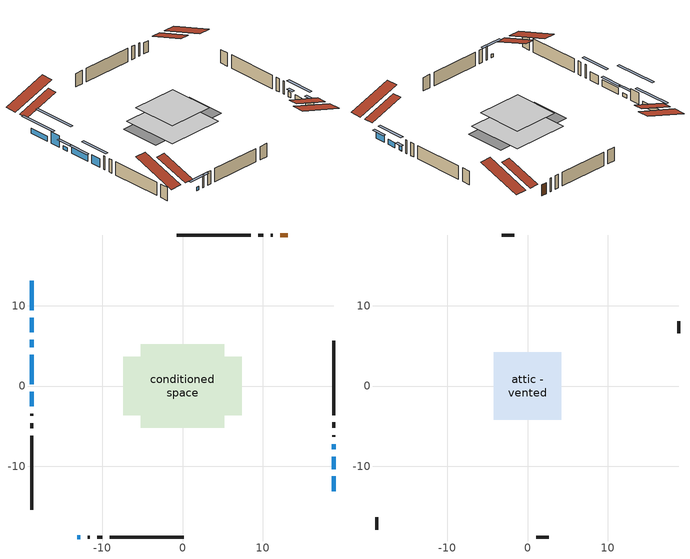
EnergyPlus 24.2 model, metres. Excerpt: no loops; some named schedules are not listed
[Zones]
conditioned space
 floor adiabatic (AdiabaticFloorConstruction): -5.17,-5.17 -5.17,5.17 5.17,5.17 5.17,-5.17 z0
 floor foundation (Slab1 construction): -7.37,-3.62 -7.37,3.62 7.37,3.62 7.37,-3.62 z0
 wall outside (AdiabaticWallConstruction 1): 13.08,18.78 12.14,18.78 z0:2.03
 wall outside (AdiabaticWallConstruction): -18.78,13.08 -18.78,9.43 z0:0.91; -18.78,8.5 -18.78,6.67 z0:2.08; -13.09,-18.78 -12.7,-18.78 / -18.78,5.74 -18.78,4.82 z0:0.61; 18.78,-13.08 18.78,-11.25 / -18.78,3.9 -18.78,0.24 z0:1.22; 18.78,-10.33 18.78,-8.8 / 18.78,-7.87 18.78,-7.26 z0:0.92; -18.78,-0.69 -18.78,-2.52 z0:1.52
 wall outside (Wall1 construction): 11.21,18.78 10.98,18.78 / -11.77,-18.78 -11.54,-18.78 / -18.78,-3.45 -18.78,-3.68 / 18.78,-6.33 18.78,-6.1 z0:2.44
 wall outside (Wall2 construction): 10.05,18.78 9.41,18.78 / -10.61,-18.78 -9.98,-18.78 / -18.78,-4.61 -18.78,-5.25 / 18.78,-5.17 18.78,-4.54 z0:2.44
 wall outside (Wall3 construction): 8.48,18.78 -0.74,18.78 / -9.05,-18.78 0.18,-18.78 / -18.78,-6.17 -18.78,-15.4 / 18.78,-3.61 18.78,5.62 z0:2.44
 window (WindowConstruction): -18.78,13.08 -18.78,9.43 z0:0.91
 window (WindowConstruction 7): -18.78,8.5 -18.78,6.67 z0:2.08
 window (WindowConstruction 8): -13.08,-18.78 -12.7,-18.78 z0:0.61
 window (WindowConstruction 1): -18.78,5.74 -18.78,4.82 z0:0.61
 window (WindowConstruction 2): 18.78,-13.08 18.78,-11.25 z0:1.22
 window (WindowConstruction 3): 18.78,-10.33 18.78,-8.8 z0:0.91
 window (WindowConstruction 4): 18.78,-7.87 18.78,-7.26 z0:0.91
 window (WindowConstruction 5): -18.78,3.9 -18.78,0.24 z0:1.22
 window (WindowConstruction 6): -18.78,-0.69 -18.78,-2.52 z0:1.52
 door (Door): 13.08,18.78 12.14,18.78 z0:2.03
 ceiling adiabatic (AdiabaticFloorConstruction): 5.17,-5.17 5.17,5.17 -5.17,5.17 -5.17,-5.17 z0
 roof outside (Roof2 construction): 14.01,18.78,2.44 14.01,12.33,4.59 15.71,12.33,4.59 15.71,18.78,2.44; -14.01,-18.78,2.44 -14.01,-12.33,4.59 -15.71,-12.33,4.59 -15.71,-18.78,2.44; -18.78,14.01,2.44 -12.33,14.01,4.59 -12.33,15.71,4.59 -18.78,15.71,2.44; 18.78,-14.01,2.44 12.33,-14.01,4.59 12.33,-15.71,4.59 18.78,-15.71,2.44
attic - vented
 floor to conditioned space (Floor1 construction Reversed): -4.17,-4.17 -4.17,4.17 4.17,4.17 4.17,-4.17 z2.44
 wall outside (Wall4 construction): -1.67,18.78 -3.19,18.78 / 1.1,-18.78 2.63,-18.78 / -18.78,-16.33 -18.78,-17.85 / 18.78,6.54 18.78,8.07 z0:2.44
 roof outside (Roof1 construction): 16.64,18.78,2.44 16.64,10.66,5.15 18.78,10.66,5.15 18.78,18.78,2.44; -16.64,-18.78,2.44 -16.64,-10.66,5.15 -18.78,-10.66,5.15 -18.78,-18.78,2.44; -18.78,16.64,2.44 -10.66,16.64,5.15 -10.66,18.78,5.15 -18.78,18.78,2.44; 18.78,-16.64,2.44 10.66,-16.64,5.15 10.66,-18.78,5.15 18.78,-18.78,2.44
shading: -18.78,7.75 -18.78,14.76 -19.24,14.76 -19.24,7.75 z2.59; -18.78,3.62 -18.78,11.55 -19.24,11.55 -19.24,3.62 z5.13; -10.87,-18.78 -14.91,-18.78 -14.91,-19.24 -10.87,-19.24 z2.44; -18.78,3.91 -18.78,6.65 -19.24,6.65 -19.24,3.91 z1.52; 18.78,-10.96 18.78,-13.38 19.24,-13.38 19.24,-10.96 z1.52; 18.78,-6.97 18.78,-12.15 19.24,-12.15 19.24,-6.97 z2.74; 18.78,-6.96 18.78,-8.17 19.24,-8.17 19.24,-6.96 z1.21; -18.78,-0.06 -18.78,4.19 -19.24,4.19 -19.24,-0.06 z1.52; -18.78,-4.35 -18.78,1.14 -19.24,1.14 -19.24,-4.35 z3.35
[Building]
Building 1: Terrain=Suburbs
[Site:Location]
Victoria Intl AP_BC: Latitude {deg}=48.65; Longitude {deg}=-123.43; Time Zone {hr}=-8; Elevation {m}=20; Keep Site Location Information=Yes
[Site:GroundTemperature:Shallow]
8.05499, 7.06759, 6.98852, 7.45709, 9.33813, 11.2104, 12.8336, 13.8618, 13.9492, 13.1129, 11.5311, 9.71625
[Site:WaterMainsTemperature]
Calculation Method=Schedule; Temperature Schedule=mains temperature schedule
[Material] Roughness=Rough; Thermal Absorptance=0.9
Name | Thickness {m} | Conductivity {W/m-K} | Density {kg/m3} | Specific Heat {J/kg-K} | Solar Absorptance | Visible Absorptance
asphalt or fiberglass shingles | 0.00635 | 0.162714 | 1121.4 | 1465.45 | 0.4 | 0.4
ceiling loosefill ins | 0.169333 | 0.0480833 | 16.02 | 1046.75 | 0.7 | 0.7
ceiling stud and cavity | 0.1397 | 0.133116 | 65.682 | 1177.47 | 0.7 | 0.7
concrete 4.0 in. | 0.1016 | 1.803125 | 2242.8 | 837.4 | 0.7 | 0.7
door material | 0.04445 | 0.053851 | 512.64 | 1214.23 | 0.7 | 0.7
floor covering | 0.0127 | 0.0433444 | 54.468 | 1339.84 | 0.6 | 0.6
floor rigid ins; wall rigid ins 1 | 0.512978 | 0.029427 | 32.04 | 1214.23 | 0.7 | 0.7
floor stud and cavity | 0.1397 | 1.75129 | 37.0049 | 1207.88 | 0.7 | 0.7
furniture material conditioned space 1 | 0.1524 | 0.115458 | 640.8 | 1214.23 | 0.6 | 0.6
gypsum board | 0.0127 | 0.160291 | 801 | 837.4 | 0.6 | 0.6
osb sheathing 0.5 in. | 0.0127 | 0.115458 | 512.64 | 1214.23 | 0.7 | 0.7
osb sheathing 0.75 in. | 0.01905 | 0.115458 | 512.64 | 1214.23 | 0.7 | 0.7
roof rigid ins | 0.103632 | 0.029427 | 32.04 | 1214.23 | 0.7 | 0.7
roof stud and cavity | 0.2032 | 0.527462 | 78.34581 | 1123.46 | 0.7 | 0.7
wall rigid ins | 0.051816 | 0.029427 | 32.04 | 1214.23 | 0.7 | 0.7
wall stud and cavity | 0.1397 | 0.34952 | 139.0536 | 1170.24 | 0.7 | 0.7
wall stud and cavity 1 | 0.1397 | 0.727935 | 139.0536 | 1170.24 | 0.7 | 0.7
wall stud and cavity 2 | 0.1397 | 0.214432 | 139.0536 | 1170.24 | 0.7 | 0.7
wall stud and cavity 3 | 0.0889 | 6.1454 | 50.32683 | 1063.81 | 0.6 | 0.6
wall stud and cavity 4 | 0.0889 | 0.380278 | 52.3479 | 1209.89 | 0.7 | 0.7
wall stud and cavity 5 | 0.0889 | 0.391764 | 83.0341 | 1211.67 | 0.7 | 0.7
wood siding | 0.0254 | 0.102417 | 544.68 | 1172.36 | 0.4 | 0.4
wood siding 1 | 0.00254 | 0.102417 | 544.68 | 1172.36 | 0.4 | 0.4
wood siding 2; wood siding 3 | 0.0254 | 0.102417 | 544.68 | 1172.36 | 0.7 | 0.7
[WindowMaterial:SimpleGlazingSystem]
Name | U-Factor {W/m2-K} | Solar Heat Gain Coefficient
WindowMaterial | 1.890774 | 0.62
WindowMaterial 1 | 1.967427 | 0.57
WindowMaterial 2 | 1.99525 | 0.56
WindowMaterial 3 | 2.049758 | 0.53
WindowMaterial 4 | 2.76859 | 0.5
WindowMaterial 5 | 1.89872 | 0.62
WindowMaterial 6 | 2.038402 | 0.56
WindowMaterial 7 | 2.34331 | 0.31
[Construction]
AdiabaticFloorConstruction: floor stud and cavity, floor rigid ins, osb sheathing 0.75 in., floor covering
AdiabaticWallConstruction: wood siding 2, wall rigid ins 1, wall stud and cavity 4, gypsum board
AdiabaticWallConstruction 1: wood siding 3, wall rigid ins 1, wall stud and cavity 4, gypsum board
Door: door material
Floor1 construction Reversed: gypsum board, ceiling stud and cavity, ceiling loosefill ins
furniture construction conditioned space 1: furniture material conditioned space 1
PartitionWallConstruction: gypsum board, wall stud and cavity 5, gypsum board
Roof1 construction: asphalt or fiberglass shingles
Roof2 construction: asphalt or fiberglass shingles, roof rigid ins, osb sheathing 0.75 in., roof stud and cavity, gypsum board
Slab1 construction: concrete 4.0 in.
Wall1 construction: wood siding, wall rigid ins, osb sheathing 0.5 in., wall stud and cavity, gypsum board
Wall2 construction: wood siding, wall rigid ins, osb sheathing 0.5 in., wall stud and cavity 1, gypsum board
Wall3 construction: wood siding, wall rigid ins, osb sheathing 0.5 in., wall stud and cavity 2, gypsum board
Wall4 construction: wood siding 1, wall stud and cavity 3
WindowConstruction: WindowMaterial
WindowConstruction 1: WindowMaterial 1
WindowConstruction 2; WindowConstruction 5: WindowMaterial 2
WindowConstruction 3: WindowMaterial 3
WindowConstruction 4: WindowMaterial 4
WindowConstruction 6: WindowMaterial 5
WindowConstruction 7: WindowMaterial 6
WindowConstruction 8: WindowMaterial 7
[Zone] Multiplier=1; Part of Total Floor Area=Yes
Name | Volume {m3}
attic - vented | 30.5633
conditioned space | 299.9
[Space]
Name | Zone | Volume {m3}
attic - vented 1 | attic - vented | 30.5633
conditioned space 1 | conditioned space | 299.9
[ZoneInfiltration:EffectiveLeakageArea]
infil attic - vented 1: Zone or Space=attic - vented 1; Schedule=Always On Discrete; Effective Air Leakage Area {cm2}=3090.67; Stack Coefficient=0.000357832; Wind Coefficient=1.27808e-05
[ZoneMixing]
whole house fan mix: Zone or Space=attic - vented; Schedule=Always On Continuous; Design Flow Rate Calculation Method=Flow/Zone; Design Flow Rate {m3/s}=0; Source Zone or Space=conditioned space
[SurfaceProperty:ExposedFoundationPerimeter]
Slab1: Exposed Perimeter Calculation Method=TotalExposedPerimeter; Total Exposed Perimeter {m}=43.967
[InternalMass] Zone or ZoneList=conditioned space; Space or SpaceList=conditioned space 1
Name | Construction | Surface Area {m2}
furniture mass conditioned space 1 | furniture construction conditioned space 1 | 85.4202
partition wall mass | PartitionWallConstruction | 213.55
[Lights]
interior lighting: Zone or ZoneList or Space or SpaceList=conditioned space 1; Schedule=interior lighting schedule; Design Level Calculation Method=LightingLevel; Lighting Level {W}=343.2; Return Air Fraction=0; Fraction Radiant=0.6; Fraction Visible=0.2; Fraction Replaceable=1
[People]
occupants: Zone or ZoneList or Space or SpaceList=conditioned space 1; Number of People Schedule=occupants schedule; Number of People Calculation Method=People; Number of People=3; Fraction Radiant=0.314171; Sensible Heat Fraction=0.56303; Activity Level Schedule=occupants activity schedule; Carbon Dioxide Generation Rate {m3/s-W}=0; Enable ASHRAE 55 Comfort Warnings=No; Mean Radiant Temperature Calculation Type=EnclosureAveraged
[ElectricEquipment] Zone or ZoneList or Space or SpaceList=conditioned space 1; Design Level Calculation Method=EquipmentLevel
Name | Schedule | Design Level {W} | Fraction Latent | Fraction Radiant | Fraction Lost
clothes dryer | clothes dryer schedule | 140.772 | 0.015 | 0.081 | 0.85
clothes washer | clothes washer schedule | 32.1985 | 0.03 | 0.162 | 0.7
cooking range | cooking range schedule | 215.147 | 0.08 | 0.432 | 0.2
dishwasher | dishwasher schedule | 66.8632 | 0.3 | 0.18 | 0.4
fridge | fridge schedule | 72.9452 | 0 | 0.6 | 0
mech vent bath fan 0 | mech vent bath fan 0 schedule | 25.1 | 0 | 0 | 1
mech vent bath fan 1 | mech vent bath fan 1 schedule | 25.1 | 0 | 0 | 1
mech vent house fan | mech vent house fan schedule | 0 | 0 | 0 | 1
mech vent house fan cfis | mech vent house fan cfis schedule | 0 | 0 | 0 | 0
mech vent range fan 0 | mech vent range fan 0 schedule | 57 | 0 | 0 | 1
misc plug loads | misc plug loads schedule | 494.7 | 0.045 | 0.513 | 0.1
whole house fan | Always On Discrete | 0 | 0 | 0 | 1
[OtherEquipment] Zone or ZoneList or Space or SpaceList=conditioned space 1; Design Level Calculation Method=EquipmentLevel
Name | Fuel Type | Schedule | Design Level {W} | Fraction Latent | Fraction Radiant | Fraction Lost
clothes dryer 1 | Electricity | clothes dryer schedule | 0 | 0.015 | 0.081 | 0.85
cooking range 1 | Electricity | cooking range schedule | 0 | 0.08 | 0.432 | 0.2
general water use latent | None | general water use schedule | 62.594 | 1 | 0 | 0
general water use sensible | None | general water use schedule | -61.6891 | 0 | 0.6 | 0
mech vent house fan latent load | None | Always On Discrete | 0 | 1 | 0 | 0
mech vent house fan sensible load | None | Always On Discrete | 0 | 0 | 0 | 0
water heater energy adjustment1 | Electricity | Always On Discrete | 0.01 | 0 | 0 | 1
[ZoneInfiltration:DesignFlowRate] Zone or ZoneList or Space or SpaceList=conditioned space 1; Schedule=Always On Discrete; Design Flow Rate Calculation Method=Flow/Zone; Design Flow Rate {m3/s}=0
infil flow; natural vent flow; whole house fan flow
[ZoneControl:Thermostat]
conditioned space Thermostat: Zone or ZoneList=conditioned space; Control Type Schedule=conditioned space Thermostat Schedule; Control 1=conditioned space temperature setpoint; Temperature Difference Between Cutout And Setpoint {deltaC}=0
[ThermostatSetpoint:DualSetpoint]
conditioned space temperature setpoint: Heating Setpoint Temperature Schedule=heating setpoint; Cooling Setpoint Temperature Schedule=cooling setpoint
[Zone equipment]
conditioned space: electric baseboard
[Foundation:Kiva]
Foundation Kiva 1: Initial Indoor Air Temperature {C}=18; Wall Height Above Grade {m}=0.1016; Wall Depth Below Slab {m}=0.2032
[Foundation:Kiva:Settings]
Soil Conductivity {W/m-K}=0.849921; Soil Density {kg/m3}=1842.3; Soil Specific Heat {J/kg-K}=418.7; Ground Solar Absorptivity=0.9; Ground Thermal Absorptivity=0.9; Ground Surface Roughness {m}=0.03; Far-Field Width {m}=40; Deep-Ground Boundary Condition=ZeroFlux; Deep-Ground Depth {m}=40; Minimum Cell Dimension {m}=0.2; Maximum Cell Growth Coefficient=3; Simulation Timestep=Timestep
[Exterior:Lights]
exterior lighting: Schedule=exterior lighting schedule; Design Level {W}=75.6
[EnergyManagementSystem:Sensor] Output:Variable or Output:Meter Index Key=conditioned space
Name | Output:Variable or Output:Meter
conditioned_space_clg_unmet_s | Zone Cooling Setpoint Not Met Time
conditioned_space_htg_unmet_s | Zone Heating Setpoint Not Met Time
fridge_tin_s; tin_s; tin_s_1 | Zone Mean Air Temperature
tout_s | Zone Outdoor Air Drybulb Temperature
win_s | Zone Air Humidity Ratio
[Schedule:Constant]
Name | Hourly Value
Always On Continuous; mech vent house fan schedule; mech vent house fan cfis schedule; Always On Discrete | 1
occupants activity schedule | 117.228
fridge schedule | 0
[Schedule:Week:Daily]
interior lighting schedule Week Rule - Jan1-Jan27: interior lighting schedule day, interior lighting schedule day, interior lighting schedule day, interior lighting schedule day, interior lighting schedule day, interior lighting schedule day, interior lighting schedule day, interior lighting schedule default day, interior lighting schedule default day, interior lighting schedule default day, interior lighting schedule default day, interior lighting schedule default day
interior lighting schedule Week Rule - Jan28-Feb3: interior lighting schedule day, interior lighting schedule day, interior lighting schedule day, interior lighting schedule day, interior lighting schedule day 1, interior lighting schedule day 1, interior lighting schedule day 1, interior lighting schedule default day, interior lighting schedule default day, interior lighting schedule default day, interior lighting schedule default day, interior lighting schedule default day
interior lighting schedule Week Rule - Feb4-Feb24: interior lighting schedule day 1, interior lighting schedule day 1, interior lighting schedule day 1, interior lighting schedule day 1, interior lighting schedule day 1, interior lighting schedule day 1, interior lighting schedule day 1, interior lighting schedule default day, interior lighting schedule default day, interior lighting schedule default day, interior lighting schedule default day, interior lighting schedule default day
interior lighting schedule Week Rule - Feb25-Mar3: interior lighting schedule day 1, interior lighting schedule day 1, interior lighting schedule day 1, interior lighting schedule day 1, interior lighting schedule day 2, interior lighting schedule day 2, interior lighting schedule day 2, interior lighting schedule default day, interior lighting schedule default day, interior lighting schedule default day, interior lighting schedule default day, interior lighting schedule default day
interior lighting schedule Week Rule - Mar4-Mar31: interior lighting schedule day 2, interior lighting schedule day 2, interior lighting schedule day 2, interior lighting schedule day 2, interior lighting schedule day 2, interior lighting schedule day 2, interior lighting schedule day 2, interior lighting schedule default day, interior lighting schedule default day, interior lighting schedule default day, interior lighting schedule default day, interior lighting schedule default day
interior lighting schedule Week Rule - Apr1-Apr28: interior lighting schedule day 3, interior lighting schedule day 3, interior lighting schedule day 3, interior lighting schedule day 3, interior lighting schedule day 3, interior lighting schedule day 3, interior lighting schedule day 3, interior lighting schedule default day, interior lighting schedule default day, interior lighting schedule default day, interior lighting schedule default day, interior lighting schedule default day
interior lighting schedule Week Rule - Apr29-May5: interior lighting schedule day 3, interior lighting schedule day 3, interior lighting schedule day 4, interior lighting schedule day 4, interior lighting schedule day 4, interior lighting schedule day 4, interior lighting schedule day 4, interior lighting schedule default day, interior lighting schedule default day, interior lighting schedule default day, interior lighting schedule default day, interior lighting schedule default day
interior lighting schedule Week Rule - May6-May26: interior lighting schedule day 4, interior lighting schedule day 4, interior lighting schedule day 4, interior lighting schedule day 4, interior lighting schedule day 4, interior lighting schedule day 4, interior lighting schedule day 4, interior lighting schedule default day, interior lighting schedule default day, interior lighting schedule default day, interior lighting schedule default day, interior lighting schedule default day
interior lighting schedule Week Rule - May27-Jun2: interior lighting schedule day 4, interior lighting schedule day 4, interior lighting schedule day 4, interior lighting schedule day 4, interior lighting schedule day 4, interior lighting schedule day 5, interior lighting schedule day 5, interior lighting schedule default day, interior lighting schedule default day, interior lighting schedule default day, interior lighting schedule default day, interior lighting schedule default day
interior lighting schedule Week Rule - Jun3-Jun30: interior lighting schedule day 5, interior lighting schedule day 5, interior lighting schedule day 5, interior lighting schedule day 5, interior lighting schedule day 5, interior lighting schedule day 5, interior lighting schedule day 5, interior lighting schedule default day, interior lighting schedule default day, interior lighting schedule default day, interior lighting schedule default day, interior lighting schedule default day
interior lighting schedule Week Rule - Jul1-Jul28: interior lighting schedule day 6, interior lighting schedule day 6, interior lighting schedule day 6, interior lighting schedule day 6, interior lighting schedule day 6, interior lighting schedule day 6, interior lighting schedule day 6, interior lighting schedule default day, interior lighting schedule default day, interior lighting schedule default day, interior lighting schedule default day, interior lighting schedule default day
interior lighting schedule Week Rule - Jul29-Aug4: interior lighting schedule day 6, interior lighting schedule day 6, interior lighting schedule day 6, interior lighting schedule day 7, interior lighting schedule day 7, interior lighting schedule day 7, interior lighting schedule day 7, interior lighting schedule default day, interior lighting schedule default day, interior lighting schedule default day, interior lighting schedule default day, interior lighting schedule default day
interior lighting schedule Week Rule - Aug5-Aug25: interior lighting schedule day 7, interior lighting schedule day 7, interior lighting schedule day 7, interior lighting schedule day 7, interior lighting schedule day 7, interior lighting schedule day 7, interior lighting schedule day 7, interior lighting schedule default day, interior lighting schedule default day, interior lighting schedule default day, interior lighting schedule default day, interior lighting schedule default day
interior lighting schedule Week Rule - Aug26-Sep1: interior lighting schedule day 7, interior lighting schedule day 7, interior lighting schedule day 7, interior lighting schedule day 7, interior lighting schedule day 7, interior lighting schedule day 7, interior lighting schedule day 8, interior lighting schedule default day, interior lighting schedule default day, interior lighting schedule default day, interior lighting schedule default day, interior lighting schedule default day
interior lighting schedule Week Rule - Sep2-Sep29: interior lighting schedule day 8, interior lighting schedule day 8, interior lighting schedule day 8, interior lighting schedule day 8, interior lighting schedule day 8, interior lighting schedule day 8, interior lighting schedule day 8, interior lighting schedule default day, interior lighting schedule default day, interior lighting schedule default day, interior lighting schedule default day, interior lighting schedule default day
interior lighting schedule Week Rule - Sep30-Oct6: interior lighting schedule day 8, interior lighting schedule day 9, interior lighting schedule day 9, interior lighting schedule day 9, interior lighting schedule day 9, interior lighting schedule day 9, interior lighting schedule day 9, interior lighting schedule default day, interior lighting schedule default day, interior lighting schedule default day, interior lighting schedule default day, interior lighting schedule default day
interior lighting schedule Week Rule - Oct7-Oct27: interior lighting schedule day 9, interior lighting schedule day 9, interior lighting schedule day 9, interior lighting schedule day 9, interior lighting schedule day 9, interior lighting schedule day 9, interior lighting schedule day 9, interior lighting schedule default day, interior lighting schedule default day, interior lighting schedule default day, interior lighting schedule default day, interior lighting schedule default day
interior lighting schedule Week Rule - Oct28-Nov3: interior lighting schedule day 9, interior lighting schedule day 9, interior lighting schedule day 9, interior lighting schedule day 9, interior lighting schedule day 10, interior lighting schedule day 10, interior lighting schedule day 10, interior lighting schedule default day, interior lighting schedule default day, interior lighting schedule default day, interior lighting schedule default day, interior lighting schedule default day
interior lighting schedule Week Rule - Nov4-Nov24: interior lighting schedule day 10, interior lighting schedule day 10, interior lighting schedule day 10, interior lighting schedule day 10, interior lighting schedule day 10, interior lighting schedule day 10, interior lighting schedule day 10, interior lighting schedule default day, interior lighting schedule default day, interior lighting schedule default day, interior lighting schedule default day, interior lighting schedule default day
interior lighting schedule Week Rule - Nov25-Dec1: interior lighting schedule day 10, interior lighting schedule day 10, interior lighting schedule day 10, interior lighting schedule day 10, interior lighting schedule day 10, interior lighting schedule day 10, interior lighting schedule day 11, interior lighting schedule default day, interior lighting schedule default day, interior lighting schedule default day, interior lighting schedule default day, interior lighting schedule default day
interior lighting schedule Week Rule - Dec2-Dec31: interior lighting schedule day 11, interior lighting schedule day 11, interior lighting schedule day 11, interior lighting schedule day 11, interior lighting schedule day 11, interior lighting schedule day 11, interior lighting schedule day 11, interior lighting schedule default day, interior lighting schedule default day, interior lighting schedule default day, interior lighting schedule default day, interior lighting schedule default day
occupants schedule Week Rule - Jan1-Dec31: occupants schedule day, occupants schedule day, occupants schedule day, occupants schedule day, occupants schedule day, occupants schedule day, occupants schedule day, occupants schedule default day, occupants schedule default day, occupants schedule default day, occupants schedule default day, occupants schedule default day
clothes dryer schedule Week Rule - Jan1-Dec31: clothes dryer schedule day, clothes dryer schedule day, clothes dryer schedule day, clothes dryer schedule day, clothes dryer schedule day, clothes dryer schedule day, clothes dryer schedule day, clothes dryer schedule default day, clothes dryer schedule default day, clothes dryer schedule default day, clothes dryer schedule default day, clothes dryer schedule default day
clothes washer schedule Week Rule - Jan1-Dec31: clothes washer schedule day, clothes washer schedule day, clothes washer schedule day, clothes washer schedule day, clothes washer schedule day, clothes washer schedule day, clothes washer schedule day, clothes washer schedule default day, clothes washer schedule default day, clothes washer schedule default day, clothes washer schedule default day, clothes washer schedule default day
cooking range schedule Week Rule - Jan1-Dec31: cooking range schedule day, cooking range schedule day, cooking range schedule day, cooking range schedule day, cooking range schedule day, cooking range schedule day, cooking range schedule day, cooking range schedule default day, cooking range schedule default day, cooking range schedule default day, cooking range schedule default day, cooking range schedule default day
dishwasher schedule Week Rule - Jan1-Dec31: dishwasher schedule day, dishwasher schedule day, dishwasher schedule day, dishwasher schedule day, dishwasher schedule day, dishwasher schedule day, dishwasher schedule day, dishwasher schedule default day, dishwasher schedule default day, dishwasher schedule default day, dishwasher schedule default day, dishwasher schedule default day
mech vent bath fan 0 schedule Week Rule - Jan1-Dec31: mech vent bath fan 0 schedule day, mech vent bath fan 0 schedule day, mech vent bath fan 0 schedule day, mech vent bath fan 0 schedule day, mech vent bath fan 0 schedule day, mech vent bath fan 0 schedule day, mech vent bath fan 0 schedule day, mech vent bath fan 0 schedule default day, mech vent bath fan 0 schedule default day, mech vent bath fan 0 schedule default day, mech vent bath fan 0 schedule default day, mech vent bath fan 0 schedule default day
mech vent bath fan 1 schedule Week Rule - Jan1-Dec31: mech vent bath fan 1 schedule day, mech vent bath fan 1 schedule day, mech vent bath fan 1 schedule day, mech vent bath fan 1 schedule day, mech vent bath fan 1 schedule day, mech vent bath fan 1 schedule day, mech vent bath fan 1 schedule day, mech vent bath fan 1 schedule default day, mech vent bath fan 1 schedule default day, mech vent bath fan 1 schedule default day, mech vent bath fan 1 schedule default day, mech vent bath fan 1 schedule default day
mech vent range fan 0 schedule Week Rule - Jan1-Dec31: mech vent range fan 0 schedule day, mech vent range fan 0 schedule day, mech vent range fan 0 schedule day, mech vent range fan 0 schedule day, mech vent range fan 0 schedule day, mech vent range fan 0 schedule day, mech vent range fan 0 schedule day, mech vent range fan 0 schedule default day, mech vent range fan 0 schedule default day, mech vent range fan 0 schedule default day, mech vent range fan 0 schedule default day, mech vent range fan 0 schedule default day
misc plug loads schedule Week Rule - Jan1-Dec31: misc plug loads schedule day, misc plug loads schedule day, misc plug loads schedule day, misc plug loads schedule day, misc plug loads schedule day, misc plug loads schedule day, misc plug loads schedule day, misc plug loads schedule default day, misc plug loads schedule default day, misc plug loads schedule default day, misc plug loads schedule default day, misc plug loads schedule default day
general water use schedule Week Rule - Jan1-Dec31: general water use schedule day, general water use schedule day, general water use schedule day, general water use schedule day, general water use schedule day, general water use schedule day, general water use schedule day, general water use schedule default day, general water use schedule default day, general water use schedule default day, general water use schedule default day, general water use schedule default day
exterior lighting schedule Week Rule - Jan1-Jan27: exterior lighting schedule day, exterior lighting schedule day, exterior lighting schedule day, exterior lighting schedule day, exterior lighting schedule day, exterior lighting schedule day, exterior lighting schedule day, exterior lighting schedule default day, exterior lighting schedule default day, exterior lighting schedule default day, exterior lighting schedule default day, exterior lighting schedule default day
exterior lighting schedule Week Rule - Jan28-Feb3: exterior lighting schedule day, exterior lighting schedule day, exterior lighting schedule day, exterior lighting schedule day, exterior lighting schedule day 1, exterior lighting schedule day 1, exterior lighting schedule day 1, exterior lighting schedule default day, exterior lighting schedule default day, exterior lighting schedule default day, exterior lighting schedule default day, exterior lighting schedule default day
exterior lighting schedule Week Rule - Feb4-Feb24: exterior lighting schedule day 1, exterior lighting schedule day 1, exterior lighting schedule day 1, exterior lighting schedule day 1, exterior lighting schedule day 1, exterior lighting schedule day 1, exterior lighting schedule day 1, exterior lighting schedule default day, exterior lighting schedule default day, exterior lighting schedule default day, exterior lighting schedule default day, exterior lighting schedule default day
exterior lighting schedule Week Rule - Feb25-Mar3: exterior lighting schedule day 1, exterior lighting schedule day 1, exterior lighting schedule day 1, exterior lighting schedule day 1, exterior lighting schedule day 2, exterior lighting schedule day 2, exterior lighting schedule day 2, exterior lighting schedule default day, exterior lighting schedule default day, exterior lighting schedule default day, exterior lighting schedule default day, exterior lighting schedule default day
exterior lighting schedule Week Rule - Mar4-Mar31: exterior lighting schedule day 2, exterior lighting schedule day 2, exterior lighting schedule day 2, exterior lighting schedule day 2, exterior lighting schedule day 2, exterior lighting schedule day 2, exterior lighting schedule day 2, exterior lighting schedule default day, exterior lighting schedule default day, exterior lighting schedule default day, exterior lighting schedule default day, exterior lighting schedule default day
exterior lighting schedule Week Rule - Apr1-Apr28: exterior lighting schedule day 3, exterior lighting schedule day 3, exterior lighting schedule day 3, exterior lighting schedule day 3, exterior lighting schedule day 3, exterior lighting schedule day 3, exterior lighting schedule day 3, exterior lighting schedule default day, exterior lighting schedule default day, exterior lighting schedule default day, exterior lighting schedule default day, exterior lighting schedule default day
exterior lighting schedule Week Rule - Apr29-May5: exterior lighting schedule day 3, exterior lighting schedule day 3, exterior lighting schedule day 4, exterior lighting schedule day 4, exterior lighting schedule day 4, exterior lighting schedule day 4, exterior lighting schedule day 4, exterior lighting schedule default day, exterior lighting schedule default day, exterior lighting schedule default day, exterior lighting schedule default day, exterior lighting schedule default day
exterior lighting schedule Week Rule - May6-May26: exterior lighting schedule day 4, exterior lighting schedule day 4, exterior lighting schedule day 4, exterior lighting schedule day 4, exterior lighting schedule day 4, exterior lighting schedule day 4, exterior lighting schedule day 4, exterior lighting schedule default day, exterior lighting schedule default day, exterior lighting schedule default day, exterior lighting schedule default day, exterior lighting schedule default day
exterior lighting schedule Week Rule - May27-Jun2: exterior lighting schedule day 4, exterior lighting schedule day 4, exterior lighting schedule day 4, exterior lighting schedule day 4, exterior lighting schedule day 4, exterior lighting schedule day 5, exterior lighting schedule day 5, exterior lighting schedule default day, exterior lighting schedule default day, exterior lighting schedule default day, exterior lighting schedule default day, exterior lighting schedule default day
exterior lighting schedule Week Rule - Jun3-Jun30: exterior lighting schedule day 5, exterior lighting schedule day 5, exterior lighting schedule day 5, exterior lighting schedule day 5, exterior lighting schedule day 5, exterior lighting schedule day 5, exterior lighting schedule day 5, exterior lighting schedule default day, exterior lighting schedule default day, exterior lighting schedule default day, exterior lighting schedule default day, exterior lighting schedule default day
exterior lighting schedule Week Rule - Jul1-Jul28: exterior lighting schedule day 6, exterior lighting schedule day 6, exterior lighting schedule day 6, exterior lighting schedule day 6, exterior lighting schedule day 6, exterior lighting schedule day 6, exterior lighting schedule day 6, exterior lighting schedule default day, exterior lighting schedule default day, exterior lighting schedule default day, exterior lighting schedule default day, exterior lighting schedule default day
exterior lighting schedule Week Rule - Jul29-Aug4: exterior lighting schedule day 6, exterior lighting schedule day 6, exterior lighting schedule day 6, exterior lighting schedule day 7, exterior lighting schedule day 7, exterior lighting schedule day 7, exterior lighting schedule day 7, exterior lighting schedule default day, exterior lighting schedule default day, exterior lighting schedule default day, exterior lighting schedule default day, exterior lighting schedule default day
exterior lighting schedule Week Rule - Aug5-Aug25: exterior lighting schedule day 7, exterior lighting schedule day 7, exterior lighting schedule day 7, exterior lighting schedule day 7, exterior lighting schedule day 7, exterior lighting schedule day 7, exterior lighting schedule day 7, exterior lighting schedule default day, exterior lighting schedule default day, exterior lighting schedule default day, exterior lighting schedule default day, exterior lighting schedule default day
exterior lighting schedule Week Rule - Aug26-Sep1: exterior lighting schedule day 7, exterior lighting schedule day 7, exterior lighting schedule day 7, exterior lighting schedule day 7, exterior lighting schedule day 7, exterior lighting schedule day 7, exterior lighting schedule day 8, exterior lighting schedule default day, exterior lighting schedule default day, exterior lighting schedule default day, exterior lighting schedule default day, exterior lighting schedule default day
exterior lighting schedule Week Rule - Sep2-Sep29: exterior lighting schedule day 8, exterior lighting schedule day 8, exterior lighting schedule day 8, exterior lighting schedule day 8, exterior lighting schedule day 8, exterior lighting schedule day 8, exterior lighting schedule day 8, exterior lighting schedule default day, exterior lighting schedule default day, exterior lighting schedule default day, exterior lighting schedule default day, exterior lighting schedule default day
exterior lighting schedule Week Rule - Sep30-Oct6: exterior lighting schedule day 8, exterior lighting schedule day 9, exterior lighting schedule day 9, exterior lighting schedule day 9, exterior lighting schedule day 9, exterior lighting schedule day 9, exterior lighting schedule day 9, exterior lighting schedule default day, exterior lighting schedule default day, exterior lighting schedule default day, exterior lighting schedule default day, exterior lighting schedule default day
exterior lighting schedule Week Rule - Oct7-Oct27: exterior lighting schedule day 9, exterior lighting schedule day 9, exterior lighting schedule day 9, exterior lighting schedule day 9, exterior lighting schedule day 9, exterior lighting schedule day 9, exterior lighting schedule day 9, exterior lighting schedule default day, exterior lighting schedule default day, exterior lighting schedule default day, exterior lighting schedule default day, exterior lighting schedule default day
[Schedule:Year]
interior lighting schedule: interior lighting schedule Week Rule - Jan1-Jan27, 1, 1, 1, 27, interior lighting schedule Week Rule - Jan28-Feb3, 1, 28, 2, 3, interior lighting schedule Week Rule - Feb4-Feb24, 2, 4, 2, 24, interior lighting schedule Week Rule - Feb25-Mar3, 2, 25, 3, 3, interior lighting schedule Week Rule - Mar4-Mar31, 3, 4, 3, 31, interior lighting schedule Week Rule - Apr1-Apr28, 4, 1, 4, 28, interior lighting schedule Week Rule - Apr29-May5, 4, 29, 5, 5, interior lighting schedule Week Rule - May6-May26, 5, 6, 5, 26, interior lighting schedule Week Rule - May27-Jun2, 5, 27, 6, 2, interior lighting schedule Week Rule - Jun3-Jun30, 6, 3, 6, 30, interior lighting schedule Week Rule - Jul1-Jul28, 7, 1, 7, 28, interior lighting schedule Week Rule - Jul29-Aug4, 7, 29, 8, 4, interior lighting schedule Week Rule - Aug5-Aug25, 8, 5, 8, 25, interior lighting schedule Week Rule - Aug26-Sep1, 8, 26, 9, 1, interior lighting schedule Week Rule - Sep2-Sep29, 9, 2, 9, 29, interior lighting schedule Week Rule - Sep30-Oct6, 9, 30, 10, 6, interior lighting schedule Week Rule - Oct7-Oct27, 10, 7, 10, 27, interior lighting schedule Week Rule - Oct28-Nov3, 10, 28, 11, 3, interior lighting schedule Week Rule - Nov4-Nov24, 11, 4, 11, 24, interior lighting schedule Week Rule - Nov25-Dec1, 11, 25, 12, 1, interior lighting schedule Week Rule - Dec2-Dec31, 12, 2, 12, 31
occupants schedule: occupants schedule Week Rule - Jan1-Dec31, 1, 1, 12, 31
clothes dryer schedule: clothes dryer schedule Week Rule - Jan1-Dec31, 1, 1, 12, 31
clothes washer schedule: clothes washer schedule Week Rule - Jan1-Dec31, 1, 1, 12, 31
cooking range schedule: cooking range schedule Week Rule - Jan1-Dec31, 1, 1, 12, 31
dishwasher schedule: dishwasher schedule Week Rule - Jan1-Dec31, 1, 1, 12, 31
mech vent bath fan 0 schedule: mech vent bath fan 0 schedule Week Rule - Jan1-Dec31, 1, 1, 12, 31
mech vent bath fan 1 schedule: mech vent bath fan 1 schedule Week Rule - Jan1-Dec31, 1, 1, 12, 31
mech vent range fan 0 schedule: mech vent range fan 0 schedule Week Rule - Jan1-Dec31, 1, 1, 12, 31
misc plug loads schedule: misc plug loads schedule Week Rule - Jan1-Dec31, 1, 1, 12, 31
general water use schedule: general water use schedule Week Rule - Jan1-Dec31, 1, 1, 12, 31
exterior lighting schedule: exterior lighting schedule Week Rule - Jan1-Jan27, 1, 1, 1, 27, exterior lighting schedule Week Rule - Jan28-Feb3, 1, 28, 2, 3, exterior lighting schedule Week Rule - Feb4-Feb24, 2, 4, 2, 24, exterior lighting schedule Week Rule - Feb25-Mar3, 2, 25, 3, 3, exterior lighting schedule Week Rule - Mar4-Mar31, 3, 4, 3, 31, exterior lighting schedule Week Rule - Apr1-Apr28, 4, 1, 4, 28, exterior lighting schedule Week Rule - Apr29-May5, 4, 29, 5, 5, exterior lighting schedule Week Rule - May6-May26, 5, 6, 5, 26, exterior lighting schedule Week Rule - May27-Jun2, 5, 27, 6, 2, exterior lighting schedule Week Rule - Jun3-Jun30, 6, 3, 6, 30, exterior lighting schedule Week Rule - Jul1-Jul28, 7, 1, 7, 28, exterior lighting schedule Week Rule - Jul29-Aug4, 7, 29, 8, 4, exterior lighting schedule Week Rule - Aug5-Aug25, 8, 5, 8, 25, exterior lighting schedule Week Rule - Aug26-Sep1, 8, 26, 9, 1, exterior lighting schedule Week Rule - Sep2-Sep29, 9, 2, 9, 29, exterior lighting schedule Week Rule - Sep30-Oct6, 9, 30, 10, 6, exterior lighting schedule Week Rule - Oct7-Oct27, 10, 7, 10, 27, exterior lighting schedule Week Rule - Oct28-Nov3, 10, 28, 11, 3, exterior lighting schedule Week Rule - Nov4-Nov24, 11, 4, 11, 24, exterior lighting schedule Week Rule - Nov25-Dec1, 11, 25, 12, 1, exterior lighting schedule Week Rule - Dec2-Dec31, 12, 2, 12, 31
[Schedule:Compact]
conditioned space Thermostat Schedule: Through: 12/31, For: AllDays, Until: 24:00, 4
mains temperature schedule: Through: 01/01, For: AllDays, Until: 24:00, 11.3917, Through: 01/02, For: AllDays, Until: 24:00, 11.3578, Through: 01/03, For: AllDays, Until: 24:00, 11.3239, Through: 01/04, For: AllDays, Until: 24:00, 11.2911, Through: 01/05, For: AllDays, Until: 24:00, 11.2594, Through: 01/06, For: AllDays, Until: 24:00, 11.2278, Through: 01/07, For: AllDays, Until: 24:00, 11.1972, Through: 01/08, For: AllDays, Until: 24:00, 11.1672, Through: 01/09, For: AllDays, Until: 24:00, 11.1378, Through: 01/10, For: AllDays, Until: 24:00, 11.1094, Through: 01/11, For: AllDays, Until: 24:00, 11.0817, Through: 01/12, For: AllDays, Until: 24:00, 11.0544, Through: 01/13, For: AllDays, Until: 24:00, 11.0283, Through: 01/14, For: AllDays, Until: 24:00, 11.0028, Through: 01/15, For: AllDays, Until: 24:00, 10.9778, Through: 01/16, For: AllDays, Until: 24:00, 10.9539, Through: 01/17, For: AllDays, Until: 24:00, 10.9311, Through: 01/18, For: AllDays, Until: 24:00, 10.9089, Through: 01/19, For: AllDays, Until: 24:00, 10.8872, Through: 01/20, For: AllDays, Until: 24:00, 10.8661, Through: 01/21, For: AllDays, Until: 24:00, 10.8467, Through: 01/22, For: AllDays, Until: 24:00, 10.8272, Through: 01/23, For: AllDays, Until: 24:00, 10.8089, Through: 01/24, For: AllDays, Until: 24:00, 10.7917, Through: 01/25, For: AllDays, Until: 24:00, 10.775, Through: 01/26, For: AllDays, Until: 24:00, 10.7594, Through: 01/27, For: AllDays, Until: 24:00, 10.7444, Through: 01/28, For: AllDays, Until: 24:00, 10.7306, Through: 01/29, For: AllDays, Until: 24:00, 10.7172, Through: 01/30, For: AllDays, Until: 24:00, 10.705, Through: 01/31, For: AllDays, Until: 24:00, 10.6933, Through: 02/01, For: AllDays, Until: 24:00, 10.6828, Through: 02/02, For: AllDays, Until: 24:00, 10.6733, Through: 02/03, For: AllDays, Until: 24:00, 10.6644, Through: 02/04, For: AllDays, Until: 24:00, 10.6567, Through: 02/05, For: AllDays, Until: 24:00, 10.6494, Through: 02/06, For: AllDays, Until: 24:00, 10.6433, Through: 02/07, For: AllDays, Until: 24:00, 10.6378, Through: 02/08, For: AllDays, Until: 24:00, 10.6333, Through: 02/09, For: AllDays, Until: 24:00, 10.63, Through: 02/10, For: AllDays, Until: 24:00, 10.6272, Through: 02/11, For: AllDays, Until: 24:00, 10.6256, Through: 02/12, For: AllDays, Until: 24:00, 10.625, Through: 02/13, For: AllDays, Until: 24:00, 10.625, Through: 02/14, For: AllDays, Until: 24:00, 10.6256, Through: 02/15, For: AllDays, Until: 24:00, 10.6278, Through: 02/16, For: AllDays, Until: 24:00, 10.63, Through: 02/17, For: AllDays, Until: 24:00, 10.6339, Through: 02/18, For: AllDays, Until: 24:00, 10.6383, Through: 02/19, For: AllDays, Until: 24:00, 10.6439, Through: 02/20, For: AllDays, Until: 24:00, 10.65, Through: 02/21, For: AllDays, Until: 24:00, 10.6572, Through: 02/22, For: AllDays, Until: 24:00, 10.665, Through: 02/23, For: AllDays, Until: 24:00, 10.6739, Through: 02/24, For: AllDays, Until: 24:00, 10.6839, Through: 02/25, For: AllDays, Until: 24:00, 10.6944, Through: 02/26, For: AllDays, Until: 24:00, 10.7056, Through: 02/27, For: AllDays, Until: 24:00, 10.7183, Through: 02/28, For: AllDays, Until: 24:00, 10.7311, Through: 03/01, For: AllDays, Until: 24:00, 10.7456, Through: 03/02, For: AllDays, Until: 24:00, 10.7606, Through: 03/03, For: AllDays, Until: 24:00, 10.7761, Through: 03/04, For: AllDays, Until: 24:00, 10.7928, Through: 03/05, For: AllDays, Until: 24:00, 10.81, Through: 03/06, For: AllDays, Until: 24:00, 10.8283, Through: 03/07, For: AllDays, Until: 24:00, 10.8478, Through: 03/08, For: AllDays, Until: 24:00, 10.8678, Through: 03/09, For: AllDays, Until: 24:00, 10.8883, Through: 03/10, For: AllDays, Until: 24:00, 10.91, Through: 03/11, For: AllDays, Until: 24:00, 10.9322, Through: 03/12, For: AllDays, Until: 24:00, 10.9556, Through: 03/13, For: AllDays, Until: 24:00, 10.9794, Through: 03/14, For: AllDays, Until: 24:00, 11.0044, Through: 03/15, For: AllDays, Until: 24:00, 11.03, Through: 03/16, For: AllDays, Until: 24:00, 11.0561, Through: 03/17, For: AllDays, Until: 24:00, 11.0833, Through: 03/18, For: AllDays, Until: 24:00, 11.1111, Through: 03/19, For: AllDays, Until: 24:00, 11.1394, Through: 03/20, For: AllDays, Until: 24:00, 11.1689, Through: 03/21, For: AllDays, Until: 24:00, 11.1989, Through: 03/22, For: AllDays, Until: 24:00, 11.2294, Through: 03/23, For: AllDays, Until: 24:00, 11.2611, Through: 03/24, For: AllDays, Until: 24:00, 11.2933, Through: 03/25, For: AllDays, Until: 24:00, 11.3261, Through: 03/26, For: AllDays, Until: 24:00, 11.36, Through: 03/27, For: AllDays, Until: 24:00, 11.3939, Through: 03/28, For: AllDays, Until: 24:00, 11.4289, Through: 03/29, For: AllDays, Until: 24:00, 11.4644, Through: 03/30, For: AllDays, Until: 24:00, 11.5006, Through: 03/31, For: AllDays, Until: 24:00, 11.5372, Through: 04/01, For: AllDays, Until: 24:00, 11.5744, Through: 04/02, For: AllDays, Until: 24:00, 11.6128, Through: 04/03, For: AllDays, Until: 24:00, 11.6511, Through: 04/04, For: AllDays, Until: 24:00, 11.6906, Through: 04/05, For: AllDays, Until: 24:00, 11.7306, Through: 04/06, For: AllDays, Until: 24:00, 11.7706, Through: 04/07, For: AllDays, Until: 24:00, 11.8117, Through: 04/08, For: AllDays, Until: 24:00, 11.8528, Through: 04/09, For: AllDays, Until: 24:00, 11.895, Through: 04/10, For: AllDays, Until: 24:00, 11.9372, Through: 04/11, For: AllDays, Until: 24:00, 11.9806, Through: 04/12, For: AllDays, Until: 24:00, 12.0239, Through: 04/13, For: AllDays, Until: 24:00, 12.0678, Through: 04/14, For: AllDays, Until: 24:00, 12.1122, Through: 04/15, For: AllDays, Until: 24:00, 12.1572, Through: 04/16, For: AllDays, Until: 24:00, 12.2022, Through: 04/17, For: AllDays, Until: 24:00, 12.2478, Through: 04/18, For: AllDays, Until: 24:00, 12.2939, Through: 04/19, For: AllDays, Until: 24:00, 12.3406, Through: 04/20, For: AllDays, Until: 24:00, 12.3872, Through: 04/21, For: AllDays, Until: 24:00, 12.435, Through: 04/22, For: AllDays, Until: 24:00, 12.4822, Through: 04/23, For: AllDays, Until: 24:00, 12.5306, Through: 04/24, For: AllDays, Until: 24:00, 12.5783, Through: 04/25, For: AllDays, Until: 24:00, 12.6272, Through: 04/26, For: AllDays, Until: 24:00, 12.6761, Through: 04/27, For: AllDays, Until: 24:00, 12.725, Through: 04/28, For: AllDays, Until: 24:00, 12.7744, Through: 04/29, For: AllDays, Until: 24:00, 12.8244, Through: 04/30, For: AllDays, Until: 24:00, 12.8744, Through: 05/01, For: AllDays, Until: 24:00, 12.9244, Through: 05/02, For: AllDays, Until: 24:00, 12.9744, Through: 05/03, For: AllDays, Until: 24:00, 13.025, Through: 05/04, For: AllDays, Until: 24:00, 13.0761, Through: 05/05, For: AllDays, Until: 24:00, 13.1267, Through: 05/06, For: AllDays, Until: 24:00, 13.1778, Through: 05/07, For: AllDays, Until: 24:00, 13.2289, Through: 05/08, For: AllDays, Until: 24:00, 13.2806, Through: 05/09, For: AllDays, Until: 24:00, 13.3317, Through: 05/10, For: AllDays, Until: 24:00, 13.3833, Through: 05/11, For: AllDays, Until: 24:00, 13.435, Through: 05/12, For: AllDays, Until: 24:00, 13.4861, Through: 05/13, For: AllDays, Until: 24:00, 13.5378, Through: 05/14, For: AllDays, Until: 24:00, 13.5894, Through: 05/15, For: AllDays, Until: 24:00, 13.6411, Through: 05/16, For: AllDays, Until: 24:00, 13.6933, Through: 05/17, For: AllDays, Until: 24:00, 13.745, Through: 05/18, For: AllDays, Until: 24:00, 13.7961, Through: 05/19, For: AllDays, Until: 24:00, 13.8478, Through: 05/20, For: AllDays, Until: 24:00, 13.8994, Through: 05/21, For: AllDays, Until: 24:00, 13.9511, Through: 05/22, For: AllDays, Until: 24:00, 14.0022, Through: 05/23, For: AllDays, Until: 24:00, 14.0533, Through: 05/24, For: AllDays, Until: 24:00, 14.1044, Through: 05/25, For: AllDays, Until: 24:00, 14.1556, Through: 05/26, For: AllDays, Until: 24:00, 14.2061, Through: 05/27, For: AllDays, Until: 24:00, 14.2572, Through: 05/28, For: AllDays, Until: 24:00, 14.3072, Through: 05/29, For: AllDays, Until: 24:00, 14.3578, Through: 05/30, For: AllDays, Until: 24:00, 14.4078, Through: 05/31, For: AllDays, Until: 24:00, 14.4572, Through: 06/01, For: AllDays, Until: 24:00, 14.5072, Through: 06/02, For: AllDays, Until: 24:00, 14.5561, Through: 06/03, For: AllDays, Until: 24:00, 14.6056, Through: 06/04, For: AllDays, Until: 24:00, 14.6539, Through: 06/05, For: AllDays, Until: 24:00, 14.7028, Through: 06/06, For: AllDays, Until: 24:00, 14.7506, Through: 06/07, For: AllDays, Until: 24:00, 14.7983, Through: 06/08, For: AllDays, Until: 24:00, 14.8456, Through: 06/09, For: AllDays, Until: 24:00, 14.8928, Through: 06/10, For: AllDays, Until: 24:00, 14.9394, Through: 06/11, For: AllDays, Until: 24:00, 14.9861, Through: 06/12, For: AllDays, Until: 24:00, 15.0317, Through: 06/13, For: AllDays, Until: 24:00, 15.0772, Through: 06/14, For: AllDays, Until: 24:00, 15.1222, Through: 06/15, For: AllDays, Until: 24:00, 15.1672, Through: 06/16, For: AllDays, Until: 24:00, 15.2111, Through: 06/17, For: AllDays, Until: 24:00, 15.255, Through: 06/18, For: AllDays, Until: 24:00, 15.2978, Through: 06/19, For: AllDays, Until: 24:00, 15.3406, Through: 06/20, For: AllDays, Until: 24:00, 15.3828, Through: 06/21, For: AllDays, Until: 24:00, 15.4244, Through: 06/22, For: AllDays, Until: 24:00, 15.4656, Through: 06/23, For: AllDays, Until: 24:00, 15.5067, Through: 06/24, For: AllDays, Until: 24:00, 15.5467, Through: 06/25, For: AllDays, Until: 24:00, 15.5861, Through: 06/26, For: AllDays, Until: 24:00, 15.625, Through: 06/27, For: AllDays, Until: 24:00, 15.6633, Through: 06/28, For: AllDays, Until: 24:00, 15.7011, Through: 06/29, For: AllDays, Until: 24:00, 15.7378, Through: 06/30, For: AllDays, Until: 24:00, 15.7744, Through: 07/01, For: AllDays, Until: 24:00, 15.8106, Through: 07/02, For: AllDays, Until: 24:00, 15.8456, Through: 07/03, For: AllDays, Until: 24:00, 15.88, Through: 07/04, For: AllDays, Until: 24:00, 15.9139, Through: 07/05, For: AllDays, Until: 24:00, 15.9472, Through: 07/06, For: AllDays, Until: 24:00, 15.9794, Through: 07/07, For: AllDays, Until: 24:00, 16.0117, Through: 07/08, For: AllDays, Until: 24:00, 16.0428, Through: 07/09, For: AllDays, Until: 24:00, 16.0728, Through: 07/10, For: AllDays, Until: 24:00, 16.1028, Through: 07/11, For: AllDays, Until: 24:00, 16.1317, Through: 07/12, For: AllDays, Until: 24:00, 16.16, Through: 07/13, For: AllDays, Until: 24:00, 16.1872, Through: 07/14, For: AllDays, Until: 24:00, 16.2139, Through: 07/15, For: AllDays, Until: 24:00, 16.24, Through: 07/16, For: AllDays, Until: 24:00, 16.265, Through: 07/17, For: AllDays, Until: 24:00, 16.2894, Through: 07/18, For: AllDays, Until: 24:00, 16.3128, Through: 07/19, For: AllDays, Until: 24:00, 16.3356, Through: 07/20, For: AllDays, Until: 24:00, 16.3578, Through: 07/21, For: AllDays, Until: 24:00, 16.3789, Through: 07/22, For: AllDays, Until: 24:00, 16.3994, Through: 07/23, For: AllDays, Until: 24:00, 16.4189, Through: 07/24, For: AllDays, Until: 24:00, 16.4372, Through: 07/25, For: AllDays, Until: 24:00, 16.4556, Through: 07/26, For: AllDays, Until: 24:00, 16.4722, Through: 07/27, For: AllDays, Until: 24:00, 16.4883, Through: 07/28, For: AllDays, Until: 24:00, 16.5039, Through: 07/29, For: AllDays, Until: 24:00, 16.5183, Through: 07/30, For: AllDays, Until: 24:00, 16.5322, Through: 07/31, For: AllDays, Until: 24:00, 16.545, Through: 08/01, For: AllDays, Until: 24:00, 16.5567, Through: 08/02, For: AllDays, Until: 24:00, 16.5678, Through: 08/03, For: AllDays, Until: 24:00, 16.5778, Through: 08/04, For: AllDays, Until: 24:00, 16.5872, Through: 08/05, For: AllDays, Until: 24:00, 16.5956, Through: 08/06, For: AllDays, Until: 24:00, 16.6033, Through: 08/07, For: AllDays, Until: 24:00, 16.61, Through: 08/08, For: AllDays, Until: 24:00, 16.6156, Through: 08/09, For: AllDays, Until: 24:00, 16.6206, Through: 08/10, For: AllDays, Until: 24:00, 16.6244, Through: 08/11, For: AllDays, Until: 24:00, 16.6278, Through: 08/12, For: AllDays, Until: 24:00, 16.63, Through: 08/13, For: AllDays, Until: 24:00, 16.6317, Through: 08/14, For: AllDays, Until: 24:00, 16.6317, Through: 08/15, For: AllDays, Until: 24:00, 16.6317, Through: 08/16, For: AllDays, Until: 24:00, 16.63, Through: 08/17, For: AllDays, Until: 24:00, 16.6278, Through: 08/18, For: AllDays, Until: 24:00, 16.625, Through: 08/19, For: AllDays, Until: 24:00, 16.6211, Through: 08/20, For: AllDays, Until: 24:00, 16.6161, Through: 08/21, For: AllDays, Until: 24:00, 16.61, Through: 08/22, For: AllDays, Until: 24:00, 16.6039, Through: 08/23, For: AllDays, Until: 24:00, 16.5961, Through: 08/24, For: AllDays, Until: 24:00, 16.5878, Through: 08/25, For: AllDays, Until: 24:00, 16.5783, Through: 08/26, For: AllDays, Until: 24:00, 16.5683, Through: 08/27, For: AllDays, Until: 24:00, 16.5572, Through: 08/28, For: AllDays, Until: 24:00, 16.5456, Through: 08/29, For: AllDays, Until: 24:00, 16.5328, Through: 08/30, For: AllDays, Until: 24:00, 16.5189, Through: 08/31, For: AllDays, Until: 24:00, 16.5044, Through: 09/01, For: AllDays, Until: 24:00, 16.4894, Through: 09/02, For: AllDays, Until: 24:00, 16.4733, Through: 09/03, For: AllDays, Until: 24:00, 16.4561, Through: 09/04, For: AllDays, Until: 24:00, 16.4383, Through: 09/05, For: AllDays, Until: 24:00, 16.4194, Through: 09/06, For: AllDays, Until: 24:00, 16.4, Through: 09/07, For: AllDays, Until: 24:00, 16.38, Through: 09/08, For: AllDays, Until: 24:00, 16.3589, Through: 09/09, For: AllDays, Until: 24:00, 16.3367, Through: 09/10, For: AllDays, Until: 24:00, 16.3139, Through: 09/11, For: AllDays, Until: 24:00, 16.2906, Through: 09/12, For: AllDays, Until: 24:00, 16.2661, Through: 09/13, For: AllDays, Until: 24:00, 16.2411, Through: 09/14, For: AllDays, Until: 24:00, 16.215, Through: 09/15, For: AllDays, Until: 24:00, 16.1883, Through: 09/16, For: AllDays, Until: 24:00, 16.1611, Through: 09/17, For: AllDays, Until: 24:00, 16.1328, Through: 09/18, For: AllDays, Until: 24:00, 16.1039, Through: 09/19, For: AllDays, Until: 24:00, 16.0744, Through: 09/20, For: AllDays, Until: 24:00, 16.0439, Through: 09/21, For: AllDays, Until: 24:00, 16.0128, Through: 09/22, For: AllDays, Until: 24:00, 15.9811, Through: 09/23, For: AllDays, Until: 24:00, 15.9489, Through: 09/24, For: AllDays, Until: 24:00, 15.9156, Through: 09/25, For: AllDays, Until: 24:00, 15.8817, Through: 09/26, For: AllDays, Until: 24:00, 15.8472, Through: 09/27, For: AllDays, Until: 24:00, 15.8122, Through: 09/28, For: AllDays, Until: 24:00, 15.7761, Through: 09/29, For: AllDays, Until: 24:00, 15.74, Through: 09/30, For: AllDays, Until: 24:00, 15.7028, Through: 10/01, For: AllDays, Until: 24:00, 15.665, Through: 10/02, For: AllDays, Until: 24:00, 15.6267, Through: 10/03, For: AllDays, Until: 24:00, 15.5878, Through: 10/04, For: AllDays, Until: 24:00, 15.5483, Through: 10/05, For: AllDays, Until: 24:00, 15.5083, Through: 10/06, For: AllDays, Until: 24:00, 15.4678, Through: 10/07, For: AllDays, Until: 24:00, 15.4267, Through: 10/08, For: AllDays, Until: 24:00, 15.385, Through: 10/09, For: AllDays, Until: 24:00, 15.3428, Through: 10/10, For: AllDays, Until: 24:00, 15.3, Through: 10/11, For: AllDays, Until: 24:00, 15.2572, Through: 10/12, For: AllDays, Until: 24:00, 15.2133, Through: 10/13, For: AllDays, Until: 24:00, 15.1694, Through: 10/14, For: AllDays, Until: 24:00, 15.1244, Through: 10/15, For: AllDays, Until: 24:00, 15.0794, Through: 10/16, For: AllDays, Until: 24:00, 15.0339, Through: 10/17, For: AllDays, Until: 24:00, 14.9883, Through: 10/18, For: AllDays, Until: 24:00, 14.9417, Through: 10/19, For: AllDays, Until: 24:00, 14.895, Through: 10/20, For: AllDays, Until: 24:00, 14.8483, Through: 10/21, For: AllDays, Until: 24:00, 14.8006, Through: 10/22, For: AllDays, Until: 24:00, 14.7528, Through: 10/23, For: AllDays, Until: 24:00, 14.705, Through: 10/24, For: AllDays, Until: 24:00, 14.6567, Through: 10/25, For: AllDays, Until: 24:00, 14.6078, Through: 10/26, For: AllDays, Until: 24:00, 14.5589, Through: 10/27, For: AllDays, Until: 24:00, 14.5094, Through: 10/28, For: AllDays, Until: 24:00, 14.46, Through: 10/29, For: AllDays, Until: 24:00, 14.41, Through: 10/30, For: AllDays, Until: 24:00, 14.36, Through: 10/31, For: AllDays, Until: 24:00, 14.31, Through: 11/01, For: AllDays, Until: 24:00, 14.2594, Through: 11/02, For: AllDays, Until: 24:00, 14.2089, Through: 11/03, For: AllDays, Until: 24:00, 14.1578, Through: 11/04, For: AllDays, Until: 24:00, 14.1072, Through: 11/05, For: AllDays, Until: 24:00, 14.0561, Through: 11/06, For: AllDays, Until: 24:00, 14.005, Through: 11/07, For: AllDays, Until: 24:00, 13.9533, Through: 11/08, For: AllDays, Until: 24:00, 13.9022, Through: 11/09, For: AllDays, Until: 24:00, 13.8506, Through: 11/10, For: AllDays, Until: 24:00, 13.7989, Through: 11/11, For: AllDays, Until: 24:00, 13.7472, Through: 11/12, For: AllDays, Until: 24:00, 13.6956, Through: 11/13, For: AllDays, Until: 24:00, 13.6439, Through: 11/14, For: AllDays, Until: 24:00, 13.5922, Through: 11/15, For: AllDays, Until: 24:00, 13.5406, Through: 11/16, For: AllDays, Until: 24:00, 13.4889, Through: 11/17, For: AllDays, Until: 24:00, 13.4372, Through: 11/18, For: AllDays, Until: 24:00, 13.3856, Through: 11/19, For: AllDays, Until: 24:00, 13.3344, Through: 11/20, For: AllDays, Until: 24:00, 13.2828, Through: 11/21, For: AllDays, Until: 24:00, 13.2317, Through: 11/22, For: AllDays, Until: 24:00, 13.1806, Through: 11/23, For: AllDays, Until: 24:00, 13.1294, Through: 11/24, For: AllDays, Until: 24:00, 13.0783, Through: 11/25, For: AllDays, Until: 24:00, 13.0278, Through: 11/26, For: AllDays, Until: 24:00, 12.9772, Through: 11/27, For: AllDays, Until: 24:00, 12.9267, Through: 11/28, For: AllDays, Until: 24:00, 12.8767, Through: 11/29, For: AllDays, Until: 24:00, 12.8267, Through: 11/30, For: AllDays, Until: 24:00, 12.7772, Through: 12/01, For: AllDays, Until: 24:00, 12.7278, Through: 12/02, For: AllDays, Until: 24:00, 12.6783, Through: 12/03, For: AllDays, Until: 24:00, 12.6294, Through: 12/04, For: AllDays, Until: 24:00, 12.5811, Through: 12/05, For: AllDays, Until: 24:00, 12.5328, Through: 12/06, For: AllDays, Until: 24:00, 12.4844, Through: 12/07, For: AllDays, Until: 24:00, 12.4372, Through: 12/08, For: AllDays, Until: 24:00, 12.39, Through: 12/09, For: AllDays, Until: 24:00, 12.3428, Through: 12/10, For: AllDays, Until: 24:00, 12.2967, Through: 12/11, For: AllDays, Until: 24:00, 12.25, Through: 12/12, For: AllDays, Until: 24:00, 12.2044, Through: 12/13, For: AllDays, Until: 24:00, 12.1594, Through: 12/14, For: AllDays, Until: 24:00, 12.1144, Through: 12/15, For: AllDays, Until: 24:00, 12.07, Through: 12/16, For: AllDays, Until: 24:00, 12.0261, Through: 12/17, For: AllDays, Until: 24:00, 11.9828, Through: 12/18, For: AllDays, Until: 24:00, 11.9394, Through: 12/19, For: AllDays, Until: 24:00, 11.8972, Through: 12/20, For: AllDays, Until: 24:00, 11.855, Through: 12/21, For: AllDays, Until: 24:00, 11.8133, Through: 12/22, For: AllDays, Until: 24:00, 11.7728, Through: 12/23, For: AllDays, Until: 24:00, 11.7322, Through: 12/24, For: AllDays, Until: 24:00, 11.6928, Through: 12/25, For: AllDays, Until: 24:00, 11.6533, Through: 12/26, For: AllDays, Until: 24:00, 11.6144, Through: 12/27, For: AllDays, Until: 24:00, 11.5767, Through: 12/28, For: AllDays, Until: 24:00, 11.5389, Through: 12/29, For: AllDays, Until: 24:00, 11.5022, Through: 12/30, For: AllDays, Until: 24:00, 11.4661, Through: 12/31, For: AllDays, Until: 24:00, 11.4306
